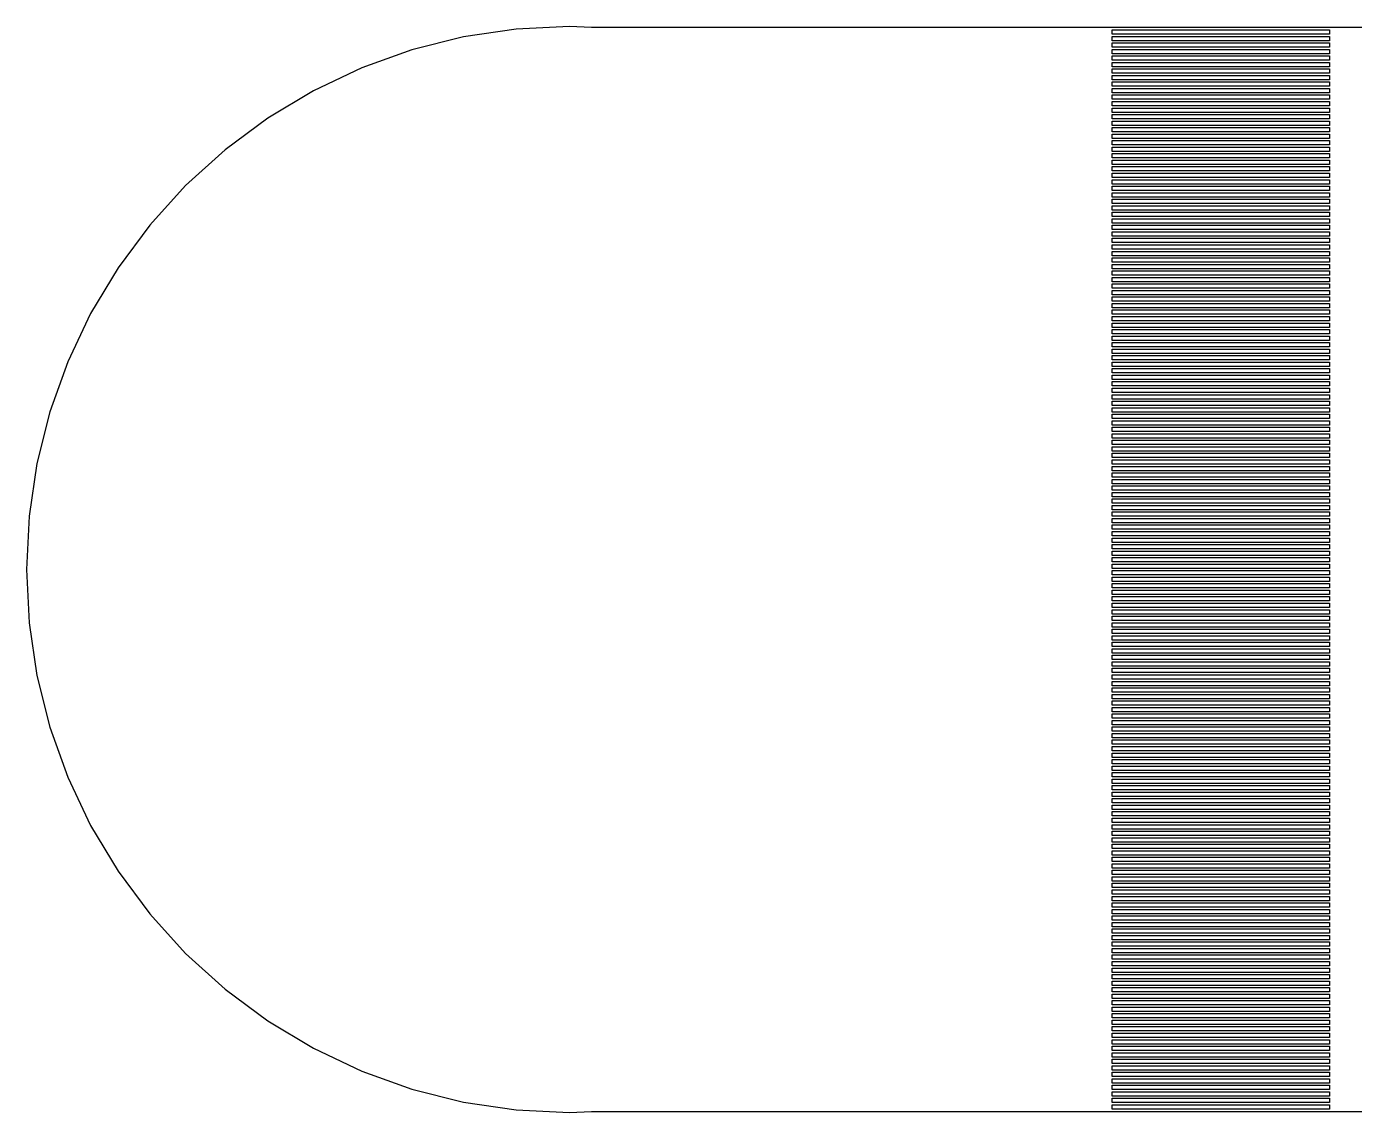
# Model space of a CAD drawing. Extents: x 0.5 to 47.5, y 0.5 to 53.5.
# Drawn here: x 0.5 to 6.62, y 24.5 to 29.5 of the extents above; entities that cross this region are included whole.
import ezdxf

# ---------------------------------------------------------------- set-up
doc = ezdxf.new("R2010")
doc.units = 0

msp = doc.modelspace()

# ---------------------------------------------------------------- linework, layer by layer
for p, q in [((2.75496, 29.488), (2.51228, 29.452)), ((3, 29.5), (2.75496, 29.488)), ((3.10187, 29.495), (3, 29.5)), ((8.89813, 29.495), (3.10187, 29.495)), ((5.5, 29.465), (5.5, 29.485)), ((5.5, 29.485), (6.5, 29.485)), ((6.5, 29.485), (6.5, 29.465)), ((2.51228, 29.452), (2.27429, 29.3923)), ((6.5, 29.465), (5.5, 29.465)), ((5.5, 29.435), (5.5, 29.455)), ((5.5, 29.455), (6.5, 29.455)), ((6.5, 29.435), (5.5, 29.435)), ((5.5, 29.405), (5.5, 29.425)), ((5.5, 29.425), (6.5, 29.425)), ((6.5, 29.455), (6.5, 29.435)), ((6.5, 29.425), (6.5, 29.405)), ((2.27429, 29.3923), (2.0433, 29.3097)), ((6.5, 29.405), (5.5, 29.405)), ((5.5, 29.375), (5.5, 29.395)), ((5.5, 29.395), (6.5, 29.395)), ((6.5, 29.375), (5.5, 29.375)), ((5.5, 29.345), (5.5, 29.365)), ((5.5, 29.365), (6.5, 29.365)), ((6.5, 29.395), (6.5, 29.375)), ((6.5, 29.365), (6.5, 29.345)), ((2.0433, 29.3097), (1.82152, 29.2048)), ((6.5, 29.345), (5.5, 29.345)), ((5.5, 29.315), (5.5, 29.335)), ((5.5, 29.335), (6.5, 29.335)), ((6.5, 29.315), (5.5, 29.315)), ((5.5, 29.285), (5.5, 29.305)), ((5.5, 29.305), (6.5, 29.305)), ((6.5, 29.335), (6.5, 29.315)), ((6.5, 29.305), (6.5, 29.285)), ((6.5, 29.285), (5.5, 29.285)), ((5.5, 29.255), (5.5, 29.275)), ((5.5, 29.275), (6.5, 29.275)), ((6.5, 29.255), (5.5, 29.255)), ((5.5, 29.225), (5.5, 29.245)), ((5.5, 29.245), (6.5, 29.245)), ((6.5, 29.275), (6.5, 29.255)), ((6.5, 29.245), (6.5, 29.225)), ((1.82152, 29.2048), (1.61108, 29.0787)), ((6.5, 29.225), (5.5, 29.225)), ((5.5, 29.195), (5.5, 29.215)), ((5.5, 29.215), (6.5, 29.215)), ((6.5, 29.195), (5.5, 29.195)), ((5.5, 29.165), (5.5, 29.185)), ((5.5, 29.185), (6.5, 29.185)), ((6.5, 29.215), (6.5, 29.195)), ((6.5, 29.185), (6.5, 29.165)), ((6.5, 29.165), (5.5, 29.165)), ((5.5, 29.135), (5.5, 29.155)), ((5.5, 29.155), (6.5, 29.155)), ((6.5, 29.135), (5.5, 29.135)), ((5.5, 29.105), (5.5, 29.125)), ((5.5, 29.125), (6.5, 29.125)), ((6.5, 29.155), (6.5, 29.135)), ((6.5, 29.125), (6.5, 29.105)), ((1.61108, 29.0787), (1.41403, 28.9325)), ((6.5, 29.105), (5.5, 29.105)), ((5.5, 29.075), (5.5, 29.095)), ((5.5, 29.095), (6.5, 29.095)), ((6.5, 29.075), (5.5, 29.075)), ((5.5, 29.045), (5.5, 29.065)), ((5.5, 29.065), (6.5, 29.065)), ((6.5, 29.095), (6.5, 29.075)), ((6.5, 29.065), (6.5, 29.045)), ((6.5, 29.045), (5.5, 29.045)), ((5.5, 29.015), (5.5, 29.035)), ((5.5, 29.035), (6.5, 29.035)), ((6.5, 29.015), (5.5, 29.015)), ((5.5, 28.985), (5.5, 29.005)), ((5.5, 29.005), (6.5, 29.005)), ((6.5, 29.035), (6.5, 29.015)), ((6.5, 29.005), (6.5, 28.985)), ((1.41403, 28.9325), (1.23224, 28.7678)), ((6.5, 28.985), (5.5, 28.985)), ((5.5, 28.955), (5.5, 28.975)), ((5.5, 28.975), (6.5, 28.975)), ((6.5, 28.955), (5.5, 28.955)), ((5.5, 28.925), (5.5, 28.945)), ((5.5, 28.945), (6.5, 28.945)), ((6.5, 28.925), (5.5, 28.925)), ((6.5, 28.975), (6.5, 28.955)), ((6.5, 28.945), (6.5, 28.925)), ((5.5, 28.895), (5.5, 28.915)), ((5.5, 28.915), (6.5, 28.915)), ((6.5, 28.895), (5.5, 28.895)), ((5.5, 28.865), (5.5, 28.885)), ((5.5, 28.885), (6.5, 28.885)), ((6.5, 28.865), (5.5, 28.865)), ((6.5, 28.915), (6.5, 28.895)), ((6.5, 28.885), (6.5, 28.865)), ((5.5, 28.835), (5.5, 28.855)), ((5.5, 28.855), (6.5, 28.855)), ((6.5, 28.835), (5.5, 28.835)), ((5.5, 28.805), (5.5, 28.825)), ((5.5, 28.825), (6.5, 28.825)), ((6.5, 28.805), (5.5, 28.805)), ((6.5, 28.855), (6.5, 28.835)), ((6.5, 28.825), (6.5, 28.805)), ((1.23224, 28.7678), (1.06747, 28.586)), ((5.5, 28.775), (5.5, 28.795)), ((5.5, 28.795), (6.5, 28.795)), ((6.5, 28.775), (5.5, 28.775)), ((5.5, 28.745), (5.5, 28.765)), ((5.5, 28.765), (6.5, 28.765)), ((6.5, 28.745), (5.5, 28.745)), ((6.5, 28.795), (6.5, 28.775)), ((6.5, 28.765), (6.5, 28.745)), ((5.5, 28.715), (5.5, 28.735)), ((5.5, 28.735), (6.5, 28.735)), ((6.5, 28.715), (5.5, 28.715)), ((5.5, 28.685), (5.5, 28.705)), ((5.5, 28.705), (6.5, 28.705)), ((6.5, 28.685), (5.5, 28.685)), ((6.5, 28.735), (6.5, 28.715)), ((6.5, 28.705), (6.5, 28.685)), ((5.5, 28.655), (5.5, 28.675)), ((5.5, 28.675), (6.5, 28.675)), ((6.5, 28.655), (5.5, 28.655)), ((5.5, 28.625), (5.5, 28.645)), ((5.5, 28.645), (6.5, 28.645)), ((6.5, 28.625), (5.5, 28.625)), ((6.5, 28.675), (6.5, 28.655)), ((6.5, 28.645), (6.5, 28.625)), ((1.06747, 28.586), (0.92134, 28.3889)), ((5.5, 28.595), (5.5, 28.615)), ((5.5, 28.615), (6.5, 28.615)), ((6.5, 28.595), (5.5, 28.595)), ((5.5, 28.565), (5.5, 28.585)), ((5.5, 28.585), (6.5, 28.585)), ((6.5, 28.565), (5.5, 28.565)), ((6.5, 28.615), (6.5, 28.595)), ((6.5, 28.585), (6.5, 28.565)), ((5.5, 28.535), (5.5, 28.555)), ((5.5, 28.555), (6.5, 28.555)), ((6.5, 28.535), (5.5, 28.535)), ((5.5, 28.505), (5.5, 28.525)), ((5.5, 28.525), (6.5, 28.525)), ((6.5, 28.505), (5.5, 28.505)), ((6.5, 28.555), (6.5, 28.535)), ((6.5, 28.525), (6.5, 28.505)), ((5.5, 28.475), (5.5, 28.495)), ((5.5, 28.495), (6.5, 28.495)), ((6.5, 28.475), (5.5, 28.475)), ((5.5, 28.445), (5.5, 28.465)), ((5.5, 28.465), (6.5, 28.465)), ((6.5, 28.445), (5.5, 28.445)), ((5.5, 28.415), (5.5, 28.435)), ((5.5, 28.435), (6.5, 28.435)), ((6.5, 28.495), (6.5, 28.475)), ((6.5, 28.465), (6.5, 28.445)), ((6.5, 28.435), (6.5, 28.415)), ((0.92134, 28.3889), (0.79521, 28.1785)), ((6.5, 28.415), (5.5, 28.415)), ((5.5, 28.385), (5.5, 28.405)), ((5.5, 28.405), (6.5, 28.405)), ((6.5, 28.385), (5.5, 28.385)), ((5.5, 28.355), (5.5, 28.375)), ((5.5, 28.375), (6.5, 28.375)), ((6.5, 28.405), (6.5, 28.385)), ((6.5, 28.375), (6.5, 28.355)), ((6.5, 28.355), (5.5, 28.355)), ((5.5, 28.325), (5.5, 28.345)), ((5.5, 28.345), (6.5, 28.345)), ((6.5, 28.325), (5.5, 28.325)), ((5.5, 28.295), (5.5, 28.315)), ((5.5, 28.315), (6.5, 28.315)), ((6.5, 28.345), (6.5, 28.325)), ((6.5, 28.315), (6.5, 28.295)), ((6.5, 28.295), (5.5, 28.295)), ((5.5, 28.265), (5.5, 28.285)), ((5.5, 28.285), (6.5, 28.285)), ((6.5, 28.265), (5.5, 28.265)), ((5.5, 28.235), (5.5, 28.255)), ((5.5, 28.255), (6.5, 28.255)), ((6.5, 28.285), (6.5, 28.265)), ((6.5, 28.255), (6.5, 28.235)), ((6.5, 28.235), (5.5, 28.235)), ((5.5, 28.205), (5.5, 28.225)), ((5.5, 28.225), (6.5, 28.225)), ((6.5, 28.205), (5.5, 28.205)), ((5.5, 28.175), (5.5, 28.195)), ((5.5, 28.195), (6.5, 28.195)), ((6.5, 28.225), (6.5, 28.205)), ((6.5, 28.195), (6.5, 28.175)), ((0.79521, 28.1785), (0.69031, 27.9567)), ((6.5, 28.175), (5.5, 28.175)), ((5.5, 28.145), (5.5, 28.165)), ((5.5, 28.165), (6.5, 28.165)), ((6.5, 28.145), (5.5, 28.145)), ((5.5, 28.115), (5.5, 28.135)), ((5.5, 28.135), (6.5, 28.135)), ((6.5, 28.165), (6.5, 28.145)), ((6.5, 28.135), (6.5, 28.115)), ((6.5, 28.115), (5.5, 28.115)), ((5.5, 28.085), (5.5, 28.105)), ((5.5, 28.105), (6.5, 28.105)), ((6.5, 28.085), (5.5, 28.085)), ((5.5, 28.055), (5.5, 28.075)), ((5.5, 28.075), (6.5, 28.075)), ((6.5, 28.105), (6.5, 28.085)), ((6.5, 28.075), (6.5, 28.055)), ((6.5, 28.055), (5.5, 28.055)), ((5.5, 28.025), (5.5, 28.045)), ((5.5, 28.045), (6.5, 28.045)), ((6.5, 28.025), (5.5, 28.025)), ((5.5, 27.995), (5.5, 28.015)), ((5.5, 28.015), (6.5, 28.015)), ((6.5, 28.045), (6.5, 28.025)), ((6.5, 28.015), (6.5, 27.995)), ((0.69031, 27.9567), (0.60765, 27.7257)), ((6.5, 27.995), (5.5, 27.995)), ((5.5, 27.965), (5.5, 27.985)), ((5.5, 27.985), (6.5, 27.985)), ((6.5, 27.965), (5.5, 27.965)), ((5.5, 27.935), (5.5, 27.955)), ((5.5, 27.955), (6.5, 27.955)), ((6.5, 27.985), (6.5, 27.965)), ((6.5, 27.955), (6.5, 27.935)), ((6.5, 27.935), (5.5, 27.935)), ((5.5, 27.905), (5.5, 27.925)), ((5.5, 27.925), (6.5, 27.925)), ((6.5, 27.905), (5.5, 27.905)), ((5.5, 27.875), (5.5, 27.895)), ((5.5, 27.895), (6.5, 27.895)), ((6.5, 27.925), (6.5, 27.905)), ((6.5, 27.895), (6.5, 27.875)), ((6.5, 27.875), (5.5, 27.875)), ((5.5, 27.845), (5.5, 27.865)), ((5.5, 27.865), (6.5, 27.865)), ((6.5, 27.845), (5.5, 27.845)), ((5.5, 27.815), (5.5, 27.835)), ((5.5, 27.835), (6.5, 27.835)), ((6.5, 27.865), (6.5, 27.845)), ((6.5, 27.835), (6.5, 27.815)), ((6.5, 27.815), (5.5, 27.815)), ((5.5, 27.785), (5.5, 27.805)), ((5.5, 27.805), (6.5, 27.805)), ((6.5, 27.785), (5.5, 27.785)), ((5.5, 27.755), (5.5, 27.775)), ((5.5, 27.775), (6.5, 27.775)), ((6.5, 27.805), (6.5, 27.785)), ((6.5, 27.775), (6.5, 27.755)), ((0.60765, 27.7257), (0.54805, 27.4877)), ((6.5, 27.755), (5.5, 27.755)), ((5.5, 27.725), (5.5, 27.745)), ((5.5, 27.745), (6.5, 27.745)), ((6.5, 27.725), (5.5, 27.725)), ((5.5, 27.695), (5.5, 27.715)), ((5.5, 27.715), (6.5, 27.715)), ((6.5, 27.745), (6.5, 27.725)), ((6.5, 27.715), (6.5, 27.695)), ((6.5, 27.695), (5.5, 27.695)), ((5.5, 27.665), (5.5, 27.685)), ((5.5, 27.685), (6.5, 27.685)), ((6.5, 27.665), (5.5, 27.665)), ((5.5, 27.635), (5.5, 27.655)), ((5.5, 27.655), (6.5, 27.655)), ((6.5, 27.685), (6.5, 27.665)), ((6.5, 27.655), (6.5, 27.635)), ((6.5, 27.635), (5.5, 27.635)), ((5.5, 27.605), (5.5, 27.625)), ((5.5, 27.625), (6.5, 27.625)), ((6.5, 27.605), (5.5, 27.605)), ((5.5, 27.575), (5.5, 27.595)), ((5.5, 27.595), (6.5, 27.595)), ((6.5, 27.625), (6.5, 27.605)), ((6.5, 27.595), (6.5, 27.575)), ((6.5, 27.575), (5.5, 27.575)), ((5.5, 27.545), (5.5, 27.565)), ((5.5, 27.565), (6.5, 27.565)), ((6.5, 27.545), (5.5, 27.545)), ((5.5, 27.515), (5.5, 27.535)), ((5.5, 27.535), (6.5, 27.535)), ((6.5, 27.565), (6.5, 27.545)), ((6.5, 27.535), (6.5, 27.515)), ((0.54805, 27.4877), (0.51204, 27.245)), ((6.5, 27.515), (5.5, 27.515)), ((5.5, 27.485), (5.5, 27.505)), ((5.5, 27.505), (6.5, 27.505)), ((6.5, 27.485), (5.5, 27.485)), ((5.5, 27.455), (5.5, 27.475)), ((5.5, 27.475), (6.5, 27.475)), ((6.5, 27.505), (6.5, 27.485)), ((6.5, 27.475), (6.5, 27.455)), ((6.5, 27.455), (5.5, 27.455)), ((5.5, 27.425), (5.5, 27.445)), ((5.5, 27.445), (6.5, 27.445)), ((6.5, 27.425), (5.5, 27.425)), ((5.5, 27.395), (5.5, 27.415)), ((5.5, 27.415), (6.5, 27.415)), ((6.5, 27.445), (6.5, 27.425)), ((6.5, 27.415), (6.5, 27.395)), ((6.5, 27.395), (5.5, 27.395)), ((5.5, 27.365), (5.5, 27.385)), ((5.5, 27.385), (6.5, 27.385)), ((6.5, 27.365), (5.5, 27.365)), ((5.5, 27.335), (5.5, 27.355)), ((5.5, 27.355), (6.5, 27.355)), ((6.5, 27.335), (5.5, 27.335)), ((6.5, 27.385), (6.5, 27.365)), ((6.5, 27.355), (6.5, 27.335)), ((5.5, 27.305), (5.5, 27.325)), ((5.5, 27.325), (6.5, 27.325)), ((6.5, 27.305), (5.5, 27.305)), ((5.5, 27.275), (5.5, 27.295)), ((5.5, 27.295), (6.5, 27.295)), ((6.5, 27.275), (5.5, 27.275)), ((6.5, 27.325), (6.5, 27.305)), ((6.5, 27.295), (6.5, 27.275)), ((0.51204, 27.245), (0.5, 27)), ((5.5, 27.245), (5.5, 27.265)), ((5.5, 27.265), (6.5, 27.265)), ((6.5, 27.245), (5.5, 27.245)), ((5.5, 27.215), (5.5, 27.235)), ((5.5, 27.235), (6.5, 27.235)), ((6.5, 27.215), (5.5, 27.215)), ((6.5, 27.265), (6.5, 27.245)), ((6.5, 27.235), (6.5, 27.215)), ((5.5, 27.185), (5.5, 27.205)), ((5.5, 27.205), (6.5, 27.205)), ((6.5, 27.185), (5.5, 27.185)), ((5.5, 27.155), (5.5, 27.175)), ((5.5, 27.175), (6.5, 27.175)), ((6.5, 27.155), (5.5, 27.155)), ((6.5, 27.205), (6.5, 27.185)), ((6.5, 27.175), (6.5, 27.155)), ((5.5, 27.125), (5.5, 27.145)), ((5.5, 27.145), (6.5, 27.145)), ((6.5, 27.125), (5.5, 27.125)), ((5.5, 27.095), (5.5, 27.115)), ((5.5, 27.115), (6.5, 27.115)), ((6.5, 27.095), (5.5, 27.095)), ((6.5, 27.145), (6.5, 27.125)), ((6.5, 27.115), (6.5, 27.095)), ((5.5, 27.065), (5.5, 27.085)), ((5.5, 27.085), (6.5, 27.085)), ((6.5, 27.065), (5.5, 27.065)), ((5.5, 27.035), (5.5, 27.055)), ((5.5, 27.055), (6.5, 27.055)), ((6.5, 27.035), (5.5, 27.035)), ((6.5, 27.085), (6.5, 27.065)), ((6.5, 27.055), (6.5, 27.035)), ((0.5, 27), (0.51204, 26.755)), ((5.5, 27.005), (5.5, 27.025)), ((5.5, 27.025), (6.5, 27.025)), ((6.5, 27.005), (5.5, 27.005)), ((5.5, 26.975), (5.5, 26.995)), ((5.5, 26.995), (6.5, 26.995)), ((6.5, 26.975), (5.5, 26.975)), ((6.5, 27.025), (6.5, 27.005)), ((6.5, 26.995), (6.5, 26.975)), ((5.5, 26.945), (5.5, 26.965)), ((5.5, 26.965), (6.5, 26.965)), ((6.5, 26.945), (5.5, 26.945)), ((5.5, 26.915), (5.5, 26.935)), ((5.5, 26.935), (6.5, 26.935)), ((6.5, 26.915), (5.5, 26.915)), ((6.5, 26.965), (6.5, 26.945)), ((6.5, 26.935), (6.5, 26.915)), ((5.5, 26.885), (5.5, 26.905)), ((5.5, 26.905), (6.5, 26.905)), ((6.5, 26.885), (5.5, 26.885)), ((5.5, 26.855), (5.5, 26.875)), ((5.5, 26.875), (6.5, 26.875)), ((6.5, 26.855), (5.5, 26.855)), ((5.5, 26.825), (5.5, 26.845)), ((5.5, 26.845), (6.5, 26.845)), ((6.5, 26.905), (6.5, 26.885)), ((6.5, 26.875), (6.5, 26.855)), ((6.5, 26.845), (6.5, 26.825)), ((6.5, 26.825), (5.5, 26.825)), ((5.5, 26.795), (5.5, 26.815)), ((5.5, 26.815), (6.5, 26.815)), ((6.5, 26.795), (5.5, 26.795)), ((5.5, 26.765), (5.5, 26.785)), ((5.5, 26.785), (6.5, 26.785)), ((6.5, 26.815), (6.5, 26.795)), ((6.5, 26.785), (6.5, 26.765)), ((0.51204, 26.755), (0.54805, 26.5123)), ((6.5, 26.765), (5.5, 26.765)), ((5.5, 26.735), (5.5, 26.755)), ((5.5, 26.755), (6.5, 26.755)), ((6.5, 26.735), (5.5, 26.735)), ((5.5, 26.705), (5.5, 26.725)), ((5.5, 26.725), (6.5, 26.725)), ((6.5, 26.755), (6.5, 26.735)), ((6.5, 26.725), (6.5, 26.705)), ((6.5, 26.705), (5.5, 26.705)), ((5.5, 26.675), (5.5, 26.695)), ((5.5, 26.695), (6.5, 26.695)), ((6.5, 26.675), (5.5, 26.675)), ((5.5, 26.645), (5.5, 26.665)), ((5.5, 26.665), (6.5, 26.665)), ((6.5, 26.695), (6.5, 26.675)), ((6.5, 26.665), (6.5, 26.645)), ((6.5, 26.645), (5.5, 26.645)), ((5.5, 26.615), (5.5, 26.635)), ((5.5, 26.635), (6.5, 26.635)), ((6.5, 26.615), (5.5, 26.615)), ((5.5, 26.585), (5.5, 26.605)), ((5.5, 26.605), (6.5, 26.605)), ((6.5, 26.635), (6.5, 26.615)), ((6.5, 26.605), (6.5, 26.585)), ((6.5, 26.585), (5.5, 26.585)), ((5.5, 26.555), (5.5, 26.575)), ((5.5, 26.575), (6.5, 26.575)), ((6.5, 26.555), (5.5, 26.555)), ((5.5, 26.525), (5.5, 26.545)), ((5.5, 26.545), (6.5, 26.545)), ((6.5, 26.575), (6.5, 26.555)), ((6.5, 26.545), (6.5, 26.525)), ((0.54805, 26.5123), (0.60765, 26.2743)), ((6.5, 26.525), (5.5, 26.525)), ((5.5, 26.495), (5.5, 26.515)), ((5.5, 26.515), (6.5, 26.515)), ((6.5, 26.495), (5.5, 26.495)), ((5.5, 26.465), (5.5, 26.485)), ((5.5, 26.485), (6.5, 26.485)), ((6.5, 26.515), (6.5, 26.495)), ((6.5, 26.485), (6.5, 26.465)), ((6.5, 26.465), (5.5, 26.465)), ((5.5, 26.435), (5.5, 26.455)), ((5.5, 26.455), (6.5, 26.455)), ((6.5, 26.435), (5.5, 26.435)), ((5.5, 26.405), (5.5, 26.425)), ((5.5, 26.425), (6.5, 26.425)), ((6.5, 26.455), (6.5, 26.435)), ((6.5, 26.425), (6.5, 26.405)), ((6.5, 26.405), (5.5, 26.405)), ((5.5, 26.375), (5.5, 26.395)), ((5.5, 26.395), (6.5, 26.395)), ((6.5, 26.375), (5.5, 26.375)), ((5.5, 26.345), (5.5, 26.365)), ((5.5, 26.365), (6.5, 26.365)), ((6.5, 26.395), (6.5, 26.375)), ((6.5, 26.365), (6.5, 26.345)), ((6.5, 26.345), (5.5, 26.345)), ((5.5, 26.315), (5.5, 26.335)), ((5.5, 26.335), (6.5, 26.335)), ((6.5, 26.315), (5.5, 26.315)), ((5.5, 26.285), (5.5, 26.305)), ((5.5, 26.305), (6.5, 26.305)), ((6.5, 26.335), (6.5, 26.315)), ((6.5, 26.305), (6.5, 26.285)), ((0.60765, 26.2743), (0.69031, 26.0433)), ((6.5, 26.285), (5.5, 26.285)), ((5.5, 26.255), (5.5, 26.275)), ((5.5, 26.275), (6.5, 26.275)), ((6.5, 26.255), (5.5, 26.255)), ((5.5, 26.225), (5.5, 26.245)), ((5.5, 26.245), (6.5, 26.245)), ((6.5, 26.275), (6.5, 26.255)), ((6.5, 26.245), (6.5, 26.225)), ((6.5, 26.225), (5.5, 26.225)), ((5.5, 26.195), (5.5, 26.215)), ((5.5, 26.215), (6.5, 26.215)), ((6.5, 26.195), (5.5, 26.195)), ((5.5, 26.165), (5.5, 26.185)), ((5.5, 26.185), (6.5, 26.185)), ((6.5, 26.215), (6.5, 26.195)), ((6.5, 26.185), (6.5, 26.165)), ((6.5, 26.165), (5.5, 26.165)), ((5.5, 26.135), (5.5, 26.155)), ((5.5, 26.155), (6.5, 26.155)), ((6.5, 26.135), (5.5, 26.135)), ((5.5, 26.105), (5.5, 26.125)), ((5.5, 26.125), (6.5, 26.125)), ((6.5, 26.155), (6.5, 26.135)), ((6.5, 26.125), (6.5, 26.105)), ((6.5, 26.105), (5.5, 26.105)), ((5.5, 26.075), (5.5, 26.095)), ((5.5, 26.095), (6.5, 26.095)), ((6.5, 26.075), (5.5, 26.075)), ((5.5, 26.045), (5.5, 26.065)), ((5.5, 26.065), (6.5, 26.065)), ((6.5, 26.095), (6.5, 26.075)), ((6.5, 26.065), (6.5, 26.045)), ((0.69031, 26.0433), (0.79521, 25.8215)), ((6.5, 26.045), (5.5, 26.045)), ((5.5, 26.015), (5.5, 26.035)), ((5.5, 26.035), (6.5, 26.035)), ((6.5, 26.015), (5.5, 26.015)), ((5.5, 25.985), (5.5, 26.005)), ((5.5, 26.005), (6.5, 26.005)), ((6.5, 26.035), (6.5, 26.015)), ((6.5, 26.005), (6.5, 25.985)), ((6.5, 25.985), (5.5, 25.985)), ((5.5, 25.955), (5.5, 25.975)), ((5.5, 25.975), (6.5, 25.975)), ((6.5, 25.955), (5.5, 25.955)), ((5.5, 25.925), (5.5, 25.945)), ((5.5, 25.945), (6.5, 25.945)), ((6.5, 25.975), (6.5, 25.955)), ((6.5, 25.945), (6.5, 25.925)), ((6.5, 25.925), (5.5, 25.925)), ((5.5, 25.895), (5.5, 25.915)), ((5.5, 25.915), (6.5, 25.915)), ((6.5, 25.895), (5.5, 25.895)), ((5.5, 25.865), (5.5, 25.885)), ((5.5, 25.885), (6.5, 25.885)), ((6.5, 25.915), (6.5, 25.895)), ((6.5, 25.885), (6.5, 25.865)), ((0.79521, 25.8215), (0.92134, 25.6111)), ((6.5, 25.865), (5.5, 25.865)), ((5.5, 25.835), (5.5, 25.855)), ((5.5, 25.855), (6.5, 25.855)), ((6.5, 25.835), (5.5, 25.835)), ((5.5, 25.805), (5.5, 25.825)), ((5.5, 25.825), (6.5, 25.825)), ((6.5, 25.855), (6.5, 25.835)), ((6.5, 25.825), (6.5, 25.805)), ((6.5, 25.805), (5.5, 25.805)), ((5.5, 25.775), (5.5, 25.795)), ((5.5, 25.795), (6.5, 25.795)), ((6.5, 25.775), (5.5, 25.775)), ((5.5, 25.745), (5.5, 25.765)), ((5.5, 25.765), (6.5, 25.765)), ((6.5, 25.745), (5.5, 25.745)), ((6.5, 25.795), (6.5, 25.775)), ((6.5, 25.765), (6.5, 25.745)), ((5.5, 25.715), (5.5, 25.735)), ((5.5, 25.735), (6.5, 25.735)), ((6.5, 25.715), (5.5, 25.715)), ((5.5, 25.685), (5.5, 25.705)), ((5.5, 25.705), (6.5, 25.705)), ((6.5, 25.685), (5.5, 25.685)), ((6.5, 25.735), (6.5, 25.715)), ((6.5, 25.705), (6.5, 25.685)), ((5.5, 25.655), (5.5, 25.675)), ((5.5, 25.675), (6.5, 25.675)), ((6.5, 25.655), (5.5, 25.655)), ((5.5, 25.625), (5.5, 25.645)), ((5.5, 25.645), (6.5, 25.645)), ((6.5, 25.625), (5.5, 25.625)), ((6.5, 25.675), (6.5, 25.655)), ((6.5, 25.645), (6.5, 25.625)), ((0.92134, 25.6111), (1.06747, 25.414)), ((5.5, 25.595), (5.5, 25.615)), ((5.5, 25.615), (6.5, 25.615)), ((6.5, 25.595), (5.5, 25.595)), ((5.5, 25.565), (5.5, 25.585)), ((5.5, 25.585), (6.5, 25.585)), ((6.5, 25.565), (5.5, 25.565)), ((6.5, 25.615), (6.5, 25.595)), ((6.5, 25.585), (6.5, 25.565)), ((5.5, 25.535), (5.5, 25.555)), ((5.5, 25.555), (6.5, 25.555)), ((6.5, 25.535), (5.5, 25.535)), ((5.5, 25.505), (5.5, 25.525)), ((5.5, 25.525), (6.5, 25.525)), ((6.5, 25.505), (5.5, 25.505)), ((6.5, 25.555), (6.5, 25.535)), ((6.5, 25.525), (6.5, 25.505)), ((5.5, 25.475), (5.5, 25.495)), ((5.5, 25.495), (6.5, 25.495)), ((6.5, 25.475), (5.5, 25.475)), ((5.5, 25.445), (5.5, 25.465)), ((5.5, 25.465), (6.5, 25.465)), ((6.5, 25.445), (5.5, 25.445)), ((6.5, 25.495), (6.5, 25.475)), ((6.5, 25.465), (6.5, 25.445)), ((1.06747, 25.414), (1.23224, 25.2322)), ((5.5, 25.415), (5.5, 25.435)), ((5.5, 25.435), (6.5, 25.435)), ((6.5, 25.415), (5.5, 25.415)), ((5.5, 25.385), (5.5, 25.405)), ((5.5, 25.405), (6.5, 25.405)), ((6.5, 25.385), (5.5, 25.385)), ((6.5, 25.435), (6.5, 25.415)), ((6.5, 25.405), (6.5, 25.385)), ((5.5, 25.355), (5.5, 25.375)), ((5.5, 25.375), (6.5, 25.375)), ((6.5, 25.355), (5.5, 25.355)), ((5.5, 25.325), (5.5, 25.345)), ((5.5, 25.345), (6.5, 25.345)), ((6.5, 25.325), (5.5, 25.325)), ((6.5, 25.375), (6.5, 25.355)), ((6.5, 25.345), (6.5, 25.325)), ((5.5, 25.295), (5.5, 25.315)), ((5.5, 25.315), (6.5, 25.315)), ((6.5, 25.295), (5.5, 25.295)), ((5.5, 25.265), (5.5, 25.285)), ((5.5, 25.285), (6.5, 25.285)), ((6.5, 25.265), (5.5, 25.265)), ((5.5, 25.235), (5.5, 25.255)), ((5.5, 25.255), (6.5, 25.255)), ((6.5, 25.315), (6.5, 25.295)), ((6.5, 25.285), (6.5, 25.265)), ((6.5, 25.255), (6.5, 25.235)), ((1.23224, 25.2322), (1.41403, 25.0675)), ((6.5, 25.235), (5.5, 25.235)), ((5.5, 25.205), (5.5, 25.225)), ((5.5, 25.225), (6.5, 25.225)), ((6.5, 25.205), (5.5, 25.205)), ((5.5, 25.175), (5.5, 25.195)), ((5.5, 25.195), (6.5, 25.195)), ((6.5, 25.225), (6.5, 25.205)), ((6.5, 25.195), (6.5, 25.175)), ((6.5, 25.175), (5.5, 25.175)), ((5.5, 25.145), (5.5, 25.165)), ((5.5, 25.165), (6.5, 25.165)), ((6.5, 25.145), (5.5, 25.145)), ((5.5, 25.115), (5.5, 25.135)), ((5.5, 25.135), (6.5, 25.135)), ((6.5, 25.165), (6.5, 25.145)), ((6.5, 25.135), (6.5, 25.115)), ((6.5, 25.115), (5.5, 25.115)), ((5.5, 25.085), (5.5, 25.105)), ((5.5, 25.105), (6.5, 25.105)), ((6.5, 25.085), (5.5, 25.085)), ((5.5, 25.055), (5.5, 25.075)), ((5.5, 25.075), (6.5, 25.075)), ((6.5, 25.105), (6.5, 25.085)), ((6.5, 25.075), (6.5, 25.055)), ((1.41403, 25.0675), (1.61108, 24.9213)), ((6.5, 25.055), (5.5, 25.055)), ((5.5, 25.025), (5.5, 25.045)), ((5.5, 25.045), (6.5, 25.045)), ((6.5, 25.025), (5.5, 25.025)), ((5.5, 24.995), (5.5, 25.015)), ((5.5, 25.015), (6.5, 25.015)), ((6.5, 25.045), (6.5, 25.025)), ((6.5, 25.015), (6.5, 24.995)), ((6.5, 24.995), (5.5, 24.995)), ((5.5, 24.965), (5.5, 24.985)), ((5.5, 24.985), (6.5, 24.985)), ((6.5, 24.965), (5.5, 24.965)), ((5.5, 24.935), (5.5, 24.955)), ((5.5, 24.955), (6.5, 24.955)), ((6.5, 24.985), (6.5, 24.965)), ((6.5, 24.955), (6.5, 24.935)), ((1.61108, 24.9213), (1.82152, 24.7952)), ((6.5, 24.935), (5.5, 24.935)), ((5.5, 24.905), (5.5, 24.925)), ((5.5, 24.925), (6.5, 24.925)), ((6.5, 24.905), (5.5, 24.905)), ((5.5, 24.875), (5.5, 24.895)), ((5.5, 24.895), (6.5, 24.895)), ((6.5, 24.925), (6.5, 24.905)), ((6.5, 24.895), (6.5, 24.875)), ((6.5, 24.875), (5.5, 24.875)), ((5.5, 24.845), (5.5, 24.865)), ((5.5, 24.865), (6.5, 24.865)), ((6.5, 24.845), (5.5, 24.845)), ((5.5, 24.815), (5.5, 24.835)), ((5.5, 24.835), (6.5, 24.835)), ((6.5, 24.865), (6.5, 24.845)), ((6.5, 24.835), (6.5, 24.815)), ((1.82152, 24.7952), (2.0433, 24.6903)), ((6.5, 24.815), (5.5, 24.815)), ((5.5, 24.785), (5.5, 24.805)), ((5.5, 24.805), (6.5, 24.805)), ((6.5, 24.785), (5.5, 24.785)), ((5.5, 24.755), (5.5, 24.775)), ((5.5, 24.775), (6.5, 24.775)), ((6.5, 24.805), (6.5, 24.785)), ((6.5, 24.775), (6.5, 24.755)), ((6.5, 24.755), (5.5, 24.755)), ((5.5, 24.725), (5.5, 24.745)), ((5.5, 24.745), (6.5, 24.745)), ((6.5, 24.725), (5.5, 24.725)), ((5.5, 24.695), (5.5, 24.715)), ((5.5, 24.715), (6.5, 24.715)), ((6.5, 24.745), (6.5, 24.725)), ((6.5, 24.715), (6.5, 24.695)), ((2.0433, 24.6903), (2.27429, 24.6077)), ((6.5, 24.695), (5.5, 24.695)), ((5.5, 24.665), (5.5, 24.685)), ((5.5, 24.685), (6.5, 24.685)), ((6.5, 24.665), (5.5, 24.665)), ((5.5, 24.635), (5.5, 24.655)), ((5.5, 24.655), (6.5, 24.655)), ((6.5, 24.685), (6.5, 24.665)), ((6.5, 24.655), (6.5, 24.635)), ((2.27429, 24.6077), (2.51228, 24.548)), ((6.5, 24.635), (5.5, 24.635)), ((5.5, 24.605), (5.5, 24.625)), ((5.5, 24.625), (6.5, 24.625)), ((6.5, 24.605), (5.5, 24.605)), ((5.5, 24.575), (5.5, 24.595)), ((5.5, 24.595), (6.5, 24.595)), ((6.5, 24.625), (6.5, 24.605)), ((6.5, 24.595), (6.5, 24.575)), ((2.51228, 24.548), (2.75496, 24.512)), ((6.5, 24.575), (5.5, 24.575)), ((5.5, 24.545), (5.5, 24.565)), ((5.5, 24.565), (6.5, 24.565)), ((6.5, 24.545), (5.5, 24.545)), ((5.5, 24.515), (5.5, 24.535)), ((5.5, 24.535), (6.5, 24.535)), ((6.5, 24.565), (6.5, 24.545)), ((6.5, 24.535), (6.5, 24.515)), ((2.75496, 24.512), (3, 24.5)), ((3, 24.5), (3.10187, 24.505)), ((3.10187, 24.505), (8.89813, 24.505)), ((6.5, 24.515), (5.5, 24.515))]:
    msp.add_line(p, q)

doc.saveas('drawing.dxf')
